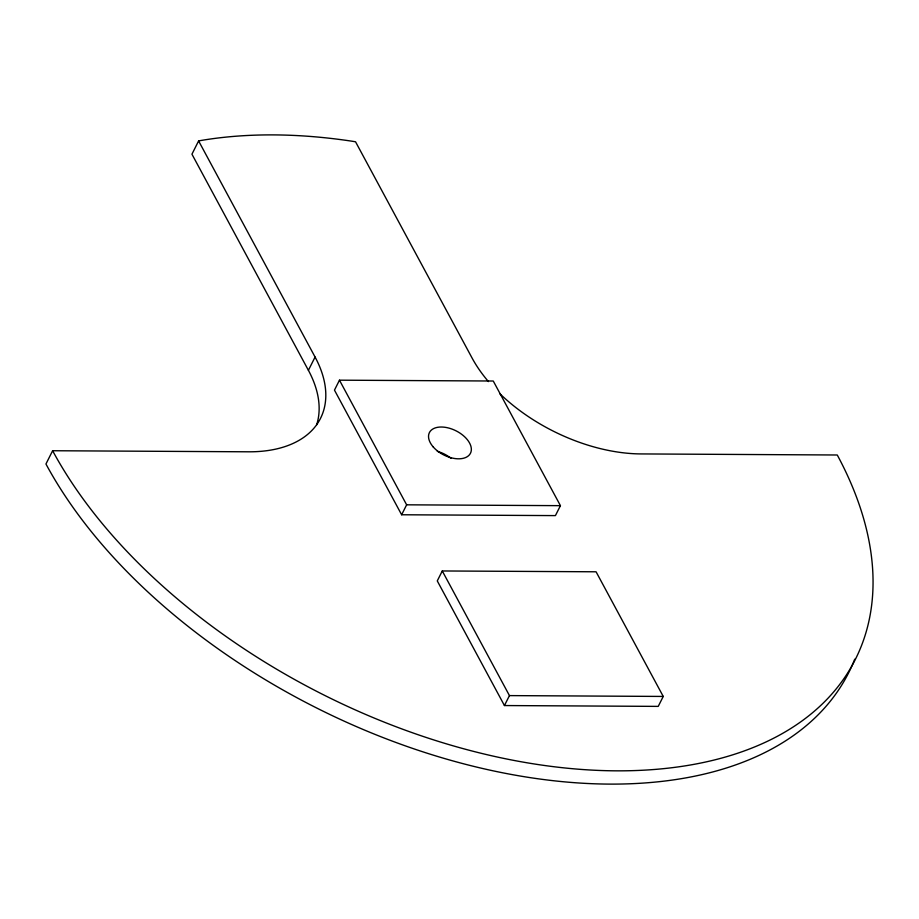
<?xml version="1.0" encoding="UTF-8"?>
<svg xmlns="http://www.w3.org/2000/svg" width="919" height="919" viewBox="0 0 919 919"><rect width="100%" height="100%" fill="white"/><g stroke="black" fill="none" stroke-linecap="round" stroke-linejoin="round"><path stroke-width="1.38" d="M488.448 381.603A137.839 81.217 26.7 0 1 472.01 357.905L355.538 141.779L351.747 141.17A459.454 270.714 26.7 0 0 201.755 140.354L198.607 140.929L191.945 154.197L308.405 370.311A137.839 81.217 26.7 0 1 316.607 424.911M198.607 140.929L315.079 357.054A137.839 81.217 26.7 0 1 248.785 451.803L52.624 450.735L45.95 464.003A459.454 270.714 26.7 0 0 476.295 766.997A459.454 270.714 26.7 0 0 854.727 659.187M308.405 370.311L315.079 357.054M339.467 380.179L334.47 390.127L401.637 514.766L555.421 515.605L560.429 505.657L493.262 381.017L339.467 380.179L406.635 504.818L401.637 514.766M442.28 570.963L437.272 580.911L504.439 705.551L658.234 706.389L663.242 696.441L596.075 571.79L442.28 570.963L509.448 695.603L504.439 705.551M406.635 504.818L560.429 505.657M509.448 695.603L663.242 696.441M52.624 450.735A459.454 270.714 26.7 0 0 616.293 770.834A459.454 270.714 26.7 0 0 837.266 454.997L641.106 453.929A137.839 81.217 26.7 0 1 499.626 393.493M437.306 451.332A22.975 13.532 26.7 0 1 450.976 458.282M433.217 446.933A22.975 13.532 26.7 0 0 469.873 454.239A22.975 13.532 26.7 0 0 446.749 427.588A22.975 13.532 26.7 0 0 433.217 446.933"/></g></svg>
